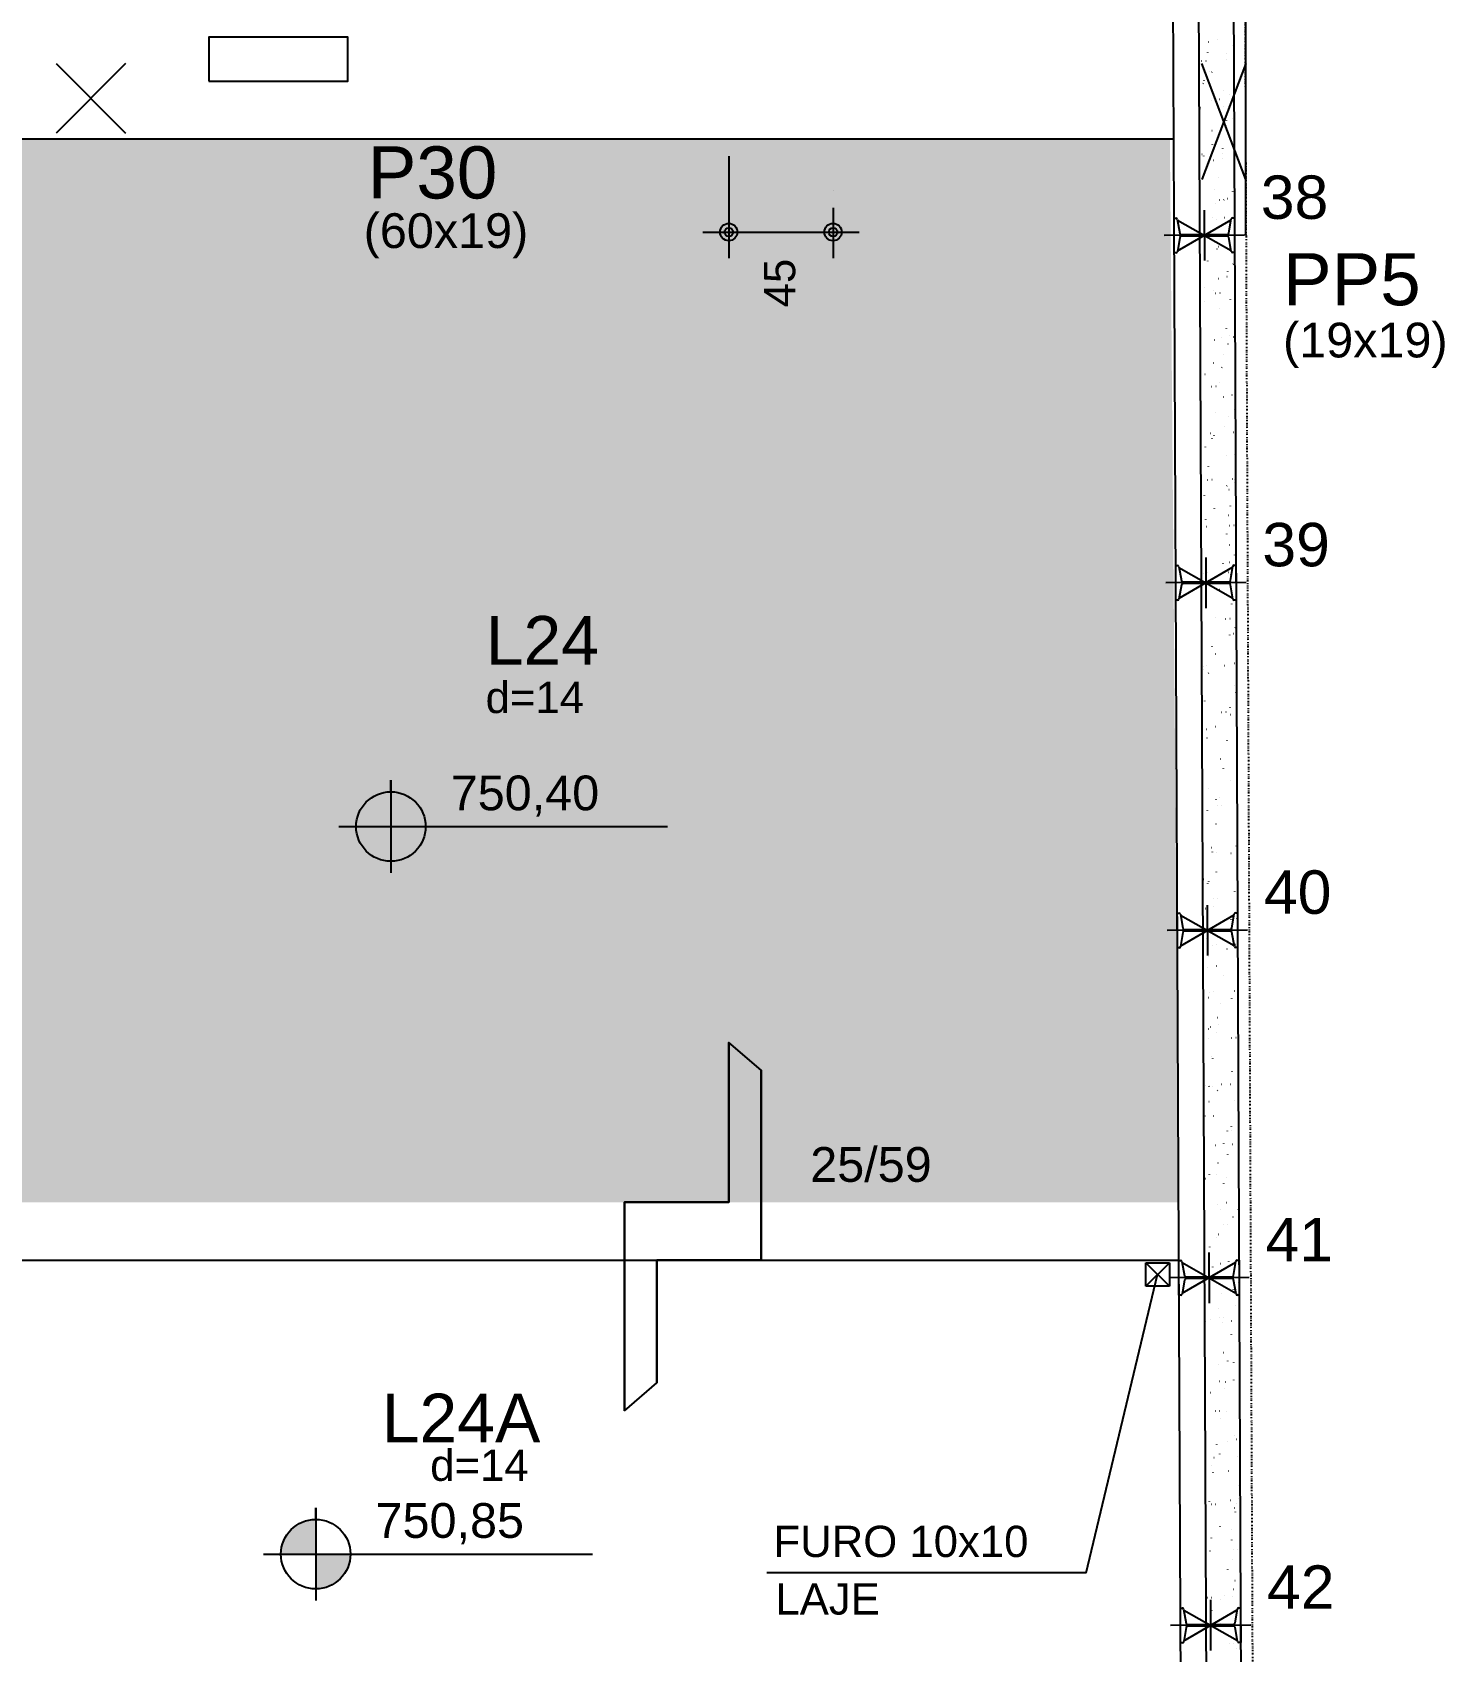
# Model space of a CAD drawing. Header units: millimetres. Extents: x 2609 to 8562, y 1432 to 7136.
# Drawn here: x 7036 to 7646, y 4153 to 4852 of the extents above; entities that cross this region are included whole.
import ezdxf

# ---------------------------------------------------------------- set-up
doc = ezdxf.new("R2010")
doc.units = ezdxf.units.MM
doc.linetypes.add('ESTILO_TQS_0003', pattern=[1.5, 0.5, -0.4, 0.1, -0.5])
for name, color, linetype in [('1', 4, 'Continuous'), ('10', 13, 'Continuous'), ('11', 22, 'Continuous'), ('12', 3, 'Continuous'), ('13', 76, 'Continuous'), ('130', 24, 'Continuous'), ('18', 9, 'Continuous'), ('19', 5, 'Continuous'), ('24', 5, 'ESTILO_TQS_0003'), ('242', 3, 'Continuous'), ('26', 1, 'Continuous'), ('27', 10, 'Continuous'), ('30', 15, 'Continuous'), ('4', 1, 'Continuous'), ('42', 7, 'Continuous'), ('49', 20, 'Continuous'), ('51', 6, 'Continuous'), ('52', 21, 'Continuous'), ('6', 6, 'Continuous'), ('9', 3, 'Continuous')]:
    doc.layers.add(name, color=color, linetype=linetype)
doc.styles.get("Standard").update_dxf_attribs({"font": 'arial.ttf'})

# ---------------------------------------------------------------- blocks, each defined once
blk = doc.blocks.new('_H9EFD498501-004')
for p, q in [((3963.743841, 3129.511517), (3963.743841, 3129.511517)), ((3963.743841, 3129.511517), (3963.743841, 3129.511517)), ((3963.743841, 3129.511517), (3963.743841, 3129.511517)), ((3967.683641, 3125.729411), (3967.693431, 3125.803769)), ((3967.936705, 3130.441052), (3968.009927, 3130.457285)), ((3971.597815, 3131.252701), (3971.671037, 3131.268934)), ((3975.682413, 3125.54037), (3975.72807, 3125.599872)), ((3978.079411, 3128.664199), (3978.125068, 3128.723701)), ((3963.777037, 3122.131784), (3963.777037, 3122.131784)), ((3963.777037, 3122.131784), (3963.777037, 3122.131784)), ((3963.777037, 3122.131784), (3963.777037, 3122.131784)), ((3964.933177, 3122.182262), (3965.008105, 3122.185534)), ((3966.806392, 3122.264049), (3966.881321, 3122.26732)), ((3968.292591, 3117.629392), (3968.365813, 3117.645625)), ((3969.427389, 3117.388665), (3969.473046, 3117.448166)), ((3975.647969, 3122.65008), (3975.722898, 3122.653352)), ((3963.801768, 3116.633801), (3963.801768, 3116.633801)), ((3963.801768, 3116.633801), (3963.801768, 3116.633801)), ((3965.683506, 3112.509542), (3965.729164, 3112.569043)), ((3966.092854, 3113.646177), (3966.102643, 3113.720535)), ((3963.831179, 3110.095542), (3963.831179, 3110.095542)), ((3963.831179, 3110.095542), (3963.831179, 3110.095542)), ((3963.831179, 3110.095542), (3963.831179, 3110.095542)), ((3963.859695, 3103.756085), (3963.859695, 3103.756085)), ((3963.859695, 3103.756085), (3963.859695, 3103.756085)), ((3963.859695, 3103.756085), (3963.859695, 3103.756085)), ((3969.014589, 3104.898898), (3969.087811, 3104.915131)), ((3972.675699, 3105.710546), (3972.748921, 3105.726779)), ((3977.179957, 3107.82169), (3977.189747, 3107.896048)), ((3963.867453, 3102.031597), (3963.867453, 3102.031597)), ((3963.867453, 3102.031597), (3963.867453, 3102.031597)), ((3963.890458, 3096.917321), (3963.890458, 3096.917321)), ((3964.360153, 3102.053109), (3964.435081, 3102.05638)), ((3964.428645, 3101.005255), (3964.438434, 3101.079613)), ((3974.475516, 3102.494755), (3974.550445, 3102.498026)), ((3975.691959, 3096.519218), (3975.701748, 3096.593577)), ((3976.348731, 3102.576541), (3976.42366, 3102.579813)), ((3978.254641, 3097.266873), (3978.300298, 3097.326375)), ((3963.917623, 3090.87837), (3963.917623, 3090.87837)), ((3963.917623, 3090.87837), (3963.917623, 3090.87837)), ((3969.370475, 3092.087238), (3969.443697, 3092.103471)), ((3975.857643, 3094.143045), (3975.9033, 3094.202546)), ((3969.602619, 3085.991339), (3969.648276, 3086.050841)), ((3974.101171, 3084.435984), (3974.11096, 3084.510342)), ((3963.957868, 3081.93141), (3963.957868, 3081.93141)), ((3963.97261, 3078.654168), (3963.97261, 3078.654168)), ((3963.97261, 3078.654168), (3963.97261, 3078.654168)), ((3963.97261, 3078.654168), (3963.97261, 3078.654168)), ((3963.97555, 3078.000654), (3963.97555, 3078.000654)), ((3963.97555, 3078.000654), (3963.97555, 3078.000654)), ((3963.97555, 3078.000654), (3963.97555, 3078.000654)), ((3965.060915, 3081.97957), (3965.135844, 3081.982841)), ((3965.858736, 3081.112216), (3965.904393, 3081.171718)), ((3970.092473, 3079.356744), (3970.165695, 3079.372977)), ((3973.753583, 3080.168392), (3973.826805, 3080.184625)), ((3973.902492, 3082.365602), (3973.977421, 3082.368873)), ((3972.436962, 3071.795062), (3972.446751, 3071.869421)), ((3964.033477, 3065.122939), (3964.033477, 3065.122939)), ((3964.033477, 3065.122939), (3964.033477, 3065.122939)), ((3964.048284, 3061.831223), (3964.048284, 3061.831223)), ((3964.048284, 3061.831223), (3964.048284, 3061.831223)), ((3964.048284, 3061.831223), (3964.048284, 3061.831223)), ((3970.448359, 3066.545084), (3970.521582, 3066.561317)), ((3972.730039, 3062.210276), (3972.804968, 3062.213548)), ((3974.603254, 3062.292063), (3974.678183, 3062.295334)), ((3976.032873, 3062.745719), (3976.07853, 3062.805221)), ((3978.429871, 3065.869548), (3978.475528, 3065.929049)), ((3969.777849, 3054.594013), (3969.823506, 3054.653515)), ((3970.948963, 3060.492591), (3970.958753, 3060.566949)), ((3974.831467, 3054.626238), (3974.904689, 3054.642471)), ((3964.091404, 3052.245223), (3964.091404, 3052.245223)), ((3964.091404, 3052.245223), (3964.091404, 3052.245223)), ((3964.091404, 3052.245223), (3964.091404, 3052.245223)), ((3966.033966, 3049.71489), (3966.079623, 3049.774392)), ((3969.358175, 3048.409356), (3969.367965, 3048.483715)), ((3971.170357, 3053.814589), (3971.243579, 3053.830822)), ((3964.114041, 3047.212795), (3964.114041, 3047.212795)), ((3964.114041, 3047.212795), (3964.114041, 3047.212795)), ((3964.114041, 3047.212795), (3964.114041, 3047.212795)), ((3964.138699, 3041.731036), (3964.138699, 3041.731036)), ((3964.138699, 3041.731036), (3964.138699, 3041.731036)), ((3971.526244, 3041.00293), (3971.599466, 3041.019163)), ((3972.157015, 3042.081123), (3972.231944, 3042.084394)), ((3964.149331, 3039.367508), (3964.149331, 3039.367508)), ((3964.149331, 3039.367508), (3964.149331, 3039.367508)), ((3967.693966, 3035.768435), (3967.703756, 3035.842793)), ((3978.605101, 3034.472222), (3978.650758, 3034.531724)), ((3964.207258, 3026.489792), (3964.207258, 3026.489792)), ((3964.207258, 3026.489792), (3964.207258, 3026.489792)), ((3964.207258, 3026.489792), (3964.207258, 3026.489792)), ((3972.248241, 3028.272435), (3972.321463, 3028.288668)), ((3975.909351, 3029.084084), (3975.982573, 3029.100317)), ((3976.208102, 3031.348393), (3976.25376, 3031.407895)), ((3978.95728, 3031.282398), (3978.96707, 3031.356757)), ((3964.229114, 3021.630849), (3964.229114, 3021.630849)), ((3964.229114, 3021.630849), (3964.229114, 3021.630849)), ((3964.229114, 3021.630849), (3964.229114, 3021.630849)), ((3966.205968, 3024.465963), (3966.215757, 3024.540321)), ((3969.953079, 3023.196688), (3969.998736, 3023.256189)), ((3970.984562, 3021.925798), (3971.059491, 3021.929069)), ((3972.857777, 3022.007584), (3972.932706, 3022.010856)), ((3964.255472, 3015.771422), (3964.255472, 3015.771422)), ((3964.255472, 3015.771422), (3964.255472, 3015.771422)), ((3964.255472, 3015.771422), (3964.255472, 3015.771422)), ((3964.265185, 3013.612076), (3964.265185, 3013.612076)), ((3964.265185, 3013.612076), (3964.265185, 3013.612076)), ((3966.209196, 3018.317565), (3966.254853, 3018.377066)), ((3972.604128, 3015.460776), (3972.67735, 3015.477009)), ((3977.366492, 3019.199164), (3977.376282, 3019.273522)), ((3964.282095, 3009.852704), (3964.282095, 3009.852704)), ((3964.282095, 3009.852704), (3964.282095, 3009.852704)), ((3964.61518, 3012.382729), (3964.624969, 3012.457087)), ((3975.702283, 3006.558242), (3975.712073, 3006.6326)), ((3964.31953, 3001.530662), (3964.31953, 3001.530662)), ((3964.31953, 3001.530662), (3964.31953, 3001.530662)), ((3964.323112, 3000.734361), (3964.323112, 3000.734361)), ((3964.323112, 3000.734361), (3964.323112, 3000.734361)), ((3964.323112, 3000.734361), (3964.323112, 3000.734361)), ((3970.411538, 3001.796644), (3970.486467, 3001.799916)), ((3973.326125, 3002.730281), (3973.399348, 3002.746514)), ((3976.383332, 2999.951068), (3976.428989, 3000.010569)), ((3976.987235, 3003.541929), (3977.060458, 3003.558162)), ((3978.78033, 3003.074897), (3978.825988, 3003.134398)), ((3970.128309, 2991.799362), (3970.173966, 2991.858864)), ((3974.214285, 2995.255771), (3974.224074, 2995.330129)), ((3964.381039, 2987.856645), (3964.381039, 2987.856645)), ((3964.381039, 2987.856645), (3964.381039, 2987.856645)), ((3966.384426, 2986.920239), (3966.430083, 2986.979741)), ((3973.682012, 2989.918621), (3973.755234, 2989.934854)), ((3964.396902, 2984.330048), (3964.396902, 2984.330048)), ((3964.396902, 2984.330048), (3964.396902, 2984.330048)), ((3964.396902, 2984.330048), (3964.396902, 2984.330048)), ((3964.409945, 2981.430475), (3964.409945, 2981.430475)), ((3964.409945, 2981.430475), (3964.409945, 2981.430475)), ((3964.409945, 2981.430475), (3964.409945, 2981.430475)), ((3969.239085, 2981.641319), (3969.314014, 2981.644591)), ((3971.1123, 2981.723106), (3971.187229, 2981.726377)), ((3972.623497, 2983.172536), (3972.633286, 2983.246895)), ((3978.06512, 2977.999775), (3978.138342, 2978.016008)), ((3964.438966, 2974.97893), (3964.438966, 2974.97893)), ((3964.438966, 2974.97893), (3964.438966, 2974.97893)), ((3964.438966, 2974.97893), (3964.438966, 2974.97893)), ((3970.959288, 2970.531614), (3970.969077, 2970.605973)), ((3974.404009, 2977.188127), (3974.477232, 2977.20436)), ((3978.95556, 2971.677571), (3979.001217, 2971.737072)), ((3974.759896, 2964.376467), (3974.833118, 2964.3927)), ((3976.558562, 2968.553742), (3976.604219, 2968.613244)), ((3964.496893, 2962.101214), (3964.496893, 2962.101214)), ((3964.496893, 2962.101214), (3964.496893, 2962.101214)), ((3964.500361, 2961.330288), (3964.500361, 2961.330288)), ((3964.500361, 2961.330288), (3964.500361, 2961.330288)), ((3968.666061, 2961.512166), (3968.74099, 2961.515437)), ((3969.471289, 2959.229143), (3969.481079, 2959.303501)), ((3970.303538, 2960.402037), (3970.349196, 2960.461538)), ((3978.781424, 2961.953812), (3978.856353, 2961.957084)), ((3964.538333, 2952.888675), (3964.538333, 2952.888675)), ((3964.538333, 2952.888675), (3964.538333, 2952.888675)), ((3964.538333, 2952.888675), (3964.538333, 2952.888675)), ((3966.559656, 2955.522914), (3966.605313, 2955.582415)), ((3975.481894, 2951.645973), (3975.555116, 2951.662205)), ((3979.143004, 2952.457621), (3979.216226, 2952.473854)), ((3964.55482, 2949.223499), (3964.55482, 2949.223499)), ((3964.55482, 2949.223499), (3964.55482, 2949.223499)), ((3964.55482, 2949.223499), (3964.55482, 2949.223499)), ((3967.880501, 2947.145909), (3967.890291, 2947.220267)), ((3964.590776, 2941.2301), (3964.590776, 2941.2301)), ((3964.590776, 2941.2301), (3964.590776, 2941.2301)), ((3964.590776, 2941.2301), (3964.590776, 2941.2301)), ((3964.612747, 2936.345783), (3964.612747, 2936.345783)), ((3964.612747, 2936.345783), (3964.612747, 2936.345783)), ((3967.493608, 2941.356841), (3967.568537, 2941.360112)), ((3969.366823, 2941.438627), (3969.441752, 2941.441899)), ((3975.83778, 2938.834313), (3975.911002, 2938.850546)), ((3976.733792, 2937.156417), (3976.779449, 2937.215918)), ((3978.2084, 2941.824659), (3978.283329, 2941.82793)), ((3978.967605, 2941.321422), (3978.977394, 2941.39578)), ((3979.13079, 2940.280245), (3979.176447, 2940.339747)), ((3966.216292, 2934.504987), (3966.226082, 2934.579345)), ((3970.478768, 2929.004711), (3970.524425, 2929.064212)), ((3977.479606, 2930.018951), (3977.489396, 2930.093309)), ((3964.670674, 2923.468068), (3964.670674, 2923.468068)), ((3964.670674, 2923.468068), (3964.670674, 2923.468068)), ((3964.670674, 2923.468068), (3964.670674, 2923.468068)), ((3964.673733, 2922.788087), (3964.673733, 2922.788087)), ((3964.673733, 2922.788087), (3964.673733, 2922.788087)), ((3964.673733, 2922.788087), (3964.673733, 2922.788087)), ((3964.728294, 2923.202515), (3964.738083, 2923.276874)), ((3966.734886, 2924.125588), (3966.780543, 2924.185089)), ((3976.559778, 2926.103818), (3976.633, 2926.120051)), ((3977.035947, 2921.669334), (3977.110876, 2921.672605)), ((3978.909163, 2921.75112), (3978.984091, 2921.754392)), ((3964.679764, 2921.447302), (3964.679764, 2921.447302)), ((3964.679764, 2921.447302), (3964.679764, 2921.447302)), ((3964.679764, 2921.447302), (3964.679764, 2921.447302)), ((3964.681192, 2921.129913), (3964.681192, 2921.129913)), ((3964.681192, 2921.129913), (3964.681192, 2921.129913)), ((3966.920584, 2921.227687), (3966.995513, 2921.230959)), ((3975.888818, 2917.935716), (3975.898608, 2918.010075)), ((3964.728601, 2910.590352), (3964.728601, 2910.590352)), ((3964.728601, 2910.590352), (3964.728601, 2910.590352)), ((3976.915664, 2913.292159), (3976.988887, 2913.308392)), ((3979.30602, 2908.88292), (3979.351677, 2908.942421)), ((3964.771607, 2901.029726), (3964.771607, 2901.029726)), ((3964.771607, 2901.029726), (3964.771607, 2901.029726)), ((3964.771607, 2901.029726), (3964.771607, 2901.029726)), ((3965.748131, 2901.072362), (3965.82306, 2901.075634)), ((3967.621346, 2901.154149), (3967.696275, 2901.15742)), ((3974.224609, 2905.294794), (3974.234399, 2905.369153)), ((3976.462923, 2901.54018), (3976.537852, 2901.543452)), ((3976.909022, 2905.759091), (3976.954679, 2905.818592)), ((3964.786528, 2897.712636), (3964.786528, 2897.712636)), ((3964.786528, 2897.712636), (3964.786528, 2897.712636)), ((3964.786528, 2897.712636), (3964.786528, 2897.712636)), ((3970.653998, 2897.607385), (3970.699655, 2897.666887)), ((3972.736611, 2893.992323), (3972.7464, 2894.066681)), ((3977.637662, 2900.561664), (3977.710884, 2900.577897)), ((3964.821195, 2890.005928), (3964.821195, 2890.005928)), ((3964.821195, 2890.005928), (3964.821195, 2890.005928)), ((3964.821195, 2890.005928), (3964.821195, 2890.005928)), ((3966.910115, 2892.728262), (3966.955772, 2892.787764)), ((3977.993549, 2887.750005), (3978.066771, 2887.766238)), ((3964.844455, 2884.834921), (3964.886775, 2884.844303)), ((3964.844455, 2884.834921), (3964.844455, 2884.834921)), ((3964.862023, 2880.929539), (3964.862023, 2880.929539)), ((3964.862023, 2880.929539), (3964.862023, 2880.929539)), ((3965.175107, 2880.943209), (3965.250035, 2880.94648)), ((3971.145823, 2881.909089), (3971.155612, 2881.983447)), ((3975.29047, 2881.384855), (3975.365399, 2881.388127)), ((3977.163686, 2881.466642), (3977.238614, 2881.469913)), ((3977.084252, 2874.361765), (3977.129909, 2874.421267)), ((3978.715546, 2875.01951), (3978.788768, 2875.035743)), ((3979.48125, 2877.485594), (3979.526907, 2877.545096)), ((3964.902383, 2871.957205), (3964.902383, 2871.957205)), ((3964.902383, 2871.957205), (3964.902383, 2871.957205)), ((3964.902383, 2871.957205), (3964.902383, 2871.957205)), ((3969.481614, 2869.268167), (3969.491403, 2869.342525)), ((3970.829228, 2866.21006), (3970.874885, 2866.269561)), ((3964.952438, 2860.829352), (3964.952438, 2860.829352)), ((3964.96031, 2859.07949), (3964.96031, 2859.07949)), ((3965.875869, 2860.86967), (3965.950798, 2860.872942)), ((3965.891437, 2859.285916), (3965.964659, 2859.302149)), ((3967.085345, 2861.330937), (3967.131002, 2861.390438)), ((3974.717446, 2861.255702), (3974.792375, 2861.258973)), ((3979.071433, 2862.20785), (3979.144655, 2862.224083)), ((3964.962626, 2858.564555), (3964.962626, 2858.564555)), ((3964.962626, 2858.564555), (3964.962626, 2858.564555)), ((3964.962626, 2858.564555), (3964.962626, 2858.564555)), ((3967.993615, 2857.965695), (3968.003405, 2858.040054)), ((3979.15414, 2852.698896), (3979.163929, 2852.773255)), ((3965.018237, 2846.201774), (3965.018237, 2846.201774)), ((3965.018237, 2846.201774), (3965.018237, 2846.201774)), ((3965.018237, 2846.201774), (3965.018237, 2846.201774)), ((3966.402827, 2845.882461), (3966.412617, 2845.956819)), ((3979.65648, 2846.088268), (3979.702137, 2846.14777)), ((3979.79343, 2849.477356), (3979.866652, 2849.493589)), ((3965.042854, 2840.729165), (3965.042854, 2840.729165)), ((3965.042854, 2840.729165), (3965.042854, 2840.729165)), ((3965.042854, 2840.729165), (3965.042854, 2840.729165)), ((3973.544993, 2841.100377), (3973.619922, 2841.103648)), ((3975.418208, 2841.182163), (3975.493137, 2841.185434)), ((3977.259482, 2842.96444), (3977.305139, 2843.023941)), ((3977.489931, 2840.057974), (3977.49972, 2840.132333)), ((3965.065371, 2835.723469), (3965.065371, 2835.723469)), ((3965.065371, 2835.723469), (3965.065371, 2835.723469)), ((3965.076164, 2833.324059), (3965.076164, 2833.324059)), ((3966.969321, 2833.743761), (3967.042543, 2833.759994)), ((3971.004458, 2834.812734), (3971.050115, 2834.872236)), ((3965.104057, 2827.123182), (3965.104057, 2827.123182)), ((3965.104057, 2827.123182), (3965.104057, 2827.123182)), ((3965.104057, 2827.123182), (3965.104057, 2827.123182)), ((3967.260575, 2829.933611), (3967.306232, 2829.993112)), ((3976.001932, 2828.755503), (3976.011722, 2828.829861)), ((3965.133269, 2820.628978), (3965.133269, 2820.628978)), ((3965.133269, 2820.628978), (3965.133269, 2820.628978)), ((3965.134091, 2820.446343), (3965.134091, 2820.446343)), ((3965.134091, 2820.446343), (3965.134091, 2820.446343)), ((3965.134091, 2820.446343), (3965.134091, 2820.446343)), ((3972.971969, 2820.971223), (3973.046898, 2820.974495)), ((3974.411144, 2816.672269), (3974.420934, 2816.746627)), ((3977.434711, 2811.567114), (3977.480368, 2811.626615)), ((3979.831709, 2814.690943), (3979.877367, 2814.750444)), ((3965.192018, 2807.568627), (3965.192018, 2807.568627)), ((3968.047205, 2808.201607), (3968.120427, 2808.21784)), ((3971.179688, 2803.415408), (3971.225345, 2803.47491)), ((3972.746935, 2804.031347), (3972.756725, 2804.105705)), ((3965.223685, 2800.528791), (3965.223685, 2800.528791)), ((3965.223685, 2800.528791), (3965.223685, 2800.528791)), ((3965.223685, 2800.528791), (3965.223685, 2800.528791)), ((3967.435805, 2798.536285), (3967.481462, 2798.595787)), ((3971.799516, 2800.815898), (3971.874445, 2800.81917)), ((3973.672731, 2800.897684), (3973.74766, 2800.900956)), ((3965.245488, 2795.681808), (3965.245488, 2795.681808)), ((3965.245488, 2795.681808), (3965.245488, 2795.681808)), ((3965.245488, 2795.681808), (3965.245488, 2795.681808)), ((3965.249945, 2794.690912), (3965.249945, 2794.690912)), ((3965.249945, 2794.690912), (3965.249945, 2794.690912)), ((3965.249945, 2794.690912), (3965.249945, 2794.690912)), ((3971.258937, 2792.728875), (3971.268726, 2792.803234)), ((3965.463979, 2781.847804), (3965.537201, 2781.864037)), ((3969.125089, 2782.659453), (3969.198311, 2782.675686)), ((3980.006939, 2783.293617), (3980.052596, 2783.353119)), ((3965.307872, 2781.813196), (3965.307872, 2781.813196)), ((3965.307872, 2781.813196), (3965.307872, 2781.813196)), ((3965.307872, 2781.813196), (3965.307872, 2781.813196)), ((3965.3141, 2780.428604), (3965.3141, 2780.428604)), ((3965.3141, 2780.428604), (3965.3141, 2780.428604)), ((3969.668149, 2780.645641), (3969.677938, 2780.719999)), ((3971.226492, 2780.686745), (3971.301421, 2780.690016)), ((3977.609941, 2780.169788), (3977.655598, 2780.22929)), ((3965.365799, 2768.935481), (3965.365799, 2768.935481)), ((3965.365799, 2768.935481), (3965.365799, 2768.935481)), ((3965.819866, 2769.036145), (3965.893088, 2769.052378)), ((3968.00394, 2768.004719), (3968.013729, 2768.079077)), ((3971.354918, 2772.018083), (3971.400575, 2772.077584)), ((3965.386918, 2764.240435), (3965.386918, 2764.240435)), ((3965.386918, 2764.240435), (3965.386918, 2764.240435)), ((3965.386918, 2764.240435), (3965.386918, 2764.240435)), ((3967.611035, 2767.13896), (3967.656692, 2767.198461)), ((3979.267254, 2763.518683), (3979.277043, 2763.593041)), ((3965.404516, 2760.328417), (3965.404516, 2760.328417)), ((3965.404516, 2760.328417), (3965.404516, 2760.328417)), ((3965.404516, 2760.328417), (3965.404516, 2760.328417)), ((3965.423726, 2756.057765), (3965.423726, 2756.057765)), ((3965.423726, 2756.057765), (3965.423726, 2756.057765)), ((3965.423726, 2756.057765), (3965.423726, 2756.057765)), ((3966.515941, 2756.702248), (3966.525731, 2756.776606)), ((3966.541863, 2756.30565), (3966.615085, 2756.321883)), ((3970.054039, 2760.53142), (3970.128968, 2760.534691)), ((3970.202973, 2757.117299), (3970.276195, 2757.133532)), ((3971.927254, 2760.613206), (3972.002183, 2760.616477)), ((3965.457008, 2748.658852), (3965.457008, 2748.658852)), ((3965.457008, 2748.658852), (3965.457008, 2748.658852)), ((3965.457008, 2748.658852), (3965.457008, 2748.658852)), ((3977.676466, 2751.435449), (3977.686255, 2751.509807)), ((3977.785171, 2748.772463), (3977.830828, 2748.831964)), ((3980.182169, 2751.896291), (3980.227826, 2751.955793)), ((3965.481653, 2743.18005), (3965.481653, 2743.18005)), ((3965.481653, 2743.18005), (3965.481653, 2743.18005)), ((3965.494931, 2740.22823), (3965.494931, 2740.22823)), ((3965.494931, 2740.22823), (3965.494931, 2740.22823)), ((3966.89775, 2743.493991), (3966.970972, 2743.510224)), ((3969.481015, 2740.402266), (3969.555944, 2740.405538)), ((3971.530147, 2740.620757), (3971.575804, 2740.680259)), ((3979.596378, 2740.843912), (3979.671307, 2740.847184)), ((3967.786265, 2735.741634), (3967.831922, 2735.801136)), ((3976.012257, 2738.794527), (3976.022046, 2738.868885)), ((3965.528349, 2732.799062), (3965.528349, 2732.799062)), ((3965.528349, 2732.799062), (3965.528349, 2732.799062)), ((3965.528349, 2732.799062), (3965.528349, 2732.799062)), ((3965.53958, 2730.302334), (3965.53958, 2730.302334)), ((3965.53958, 2730.302334), (3965.53958, 2730.302334)), ((3965.53958, 2730.302334), (3965.53958, 2730.302334)), ((3967.619747, 2730.763496), (3967.69297, 2730.779729)), ((3971.280857, 2731.575144), (3971.35408, 2731.591377)), ((3974.524258, 2727.492055), (3974.534048, 2727.566414)), ((3965.585347, 2720.128043), (3965.585347, 2720.128043)), ((3965.585347, 2720.128043), (3965.585347, 2720.128043)), ((3965.585347, 2720.128043), (3965.585347, 2720.128043)), ((3968.308562, 2720.246941), (3968.383491, 2720.250212)), ((3970.181777, 2720.328727), (3970.256706, 2720.331999)), ((3979.023354, 2720.714759), (3979.098283, 2720.71803)), ((3980.357399, 2720.498966), (3980.403056, 2720.558467)), ((3965.597507, 2717.424618), (3965.597507, 2717.424618)), ((3965.597507, 2717.424618), (3965.597507, 2717.424618)), ((3967.975634, 2717.951836), (3968.048856, 2717.968069)), ((3972.93347, 2715.408821), (3972.94326, 2715.483179)), ((3977.960401, 2717.375137), (3978.006058, 2717.434639)), ((3968.697631, 2705.221342), (3968.770854, 2705.237575)), ((3971.705377, 2709.223431), (3971.751034, 2709.282933)), ((3972.358742, 2706.03299), (3972.431964, 2706.049223)), ((3965.655434, 2704.546903), (3965.655434, 2704.546903)), ((3965.655434, 2704.546903), (3965.655434, 2704.546903)), ((3965.655434, 2704.546903), (3965.655434, 2704.546903)), ((3965.66978, 2701.357688), (3965.66978, 2701.357688)), ((3965.66978, 2701.357688), (3965.66978, 2701.357688)), ((3965.66978, 2701.357688), (3965.66978, 2701.357688)), ((3965.675762, 2700.027856), (3965.675762, 2700.027856)), ((3965.675762, 2700.027856), (3965.675762, 2700.027856)), ((3967.735538, 2700.117788), (3967.810467, 2700.121059)), ((3967.961494, 2704.344308), (3968.007152, 2704.40381)), ((3971.269261, 2702.767899), (3971.279051, 2702.842257)), ((3977.850901, 2700.559434), (3977.92583, 2700.562705)), ((3979.724117, 2700.64122), (3979.799045, 2700.644492)), ((3965.713361, 2691.669187), (3965.713361, 2691.669187)), ((3965.713361, 2691.669187), (3965.713361, 2691.669187)), ((3969.053518, 2692.409682), (3969.12674, 2692.425915)), ((3969.781263, 2691.465428), (3969.791052, 2691.539786)), ((3978.135631, 2685.977811), (3978.181288, 2686.037313)), ((3980.532629, 2689.10164), (3980.578286, 2689.161142)), ((3965.766178, 2679.927669), (3965.766178, 2679.927669)), ((3965.766178, 2679.927669), (3965.766178, 2679.927669)), ((3965.766178, 2679.927669), (3965.766178, 2679.927669)), ((3965.771288, 2678.791472), (3965.771288, 2678.791472)), ((3965.771288, 2678.791472), (3965.771288, 2678.791472)), ((3965.771288, 2678.791472), (3965.771288, 2678.791472)), ((3966.563085, 2679.962462), (3966.638014, 2679.965734)), ((3968.190475, 2679.382193), (3968.200264, 2679.456552)), ((3968.4363, 2680.044249), (3968.511229, 2680.04752)), ((3969.775516, 2679.679188), (3969.848738, 2679.69542)), ((3971.880607, 2677.826106), (3971.926264, 2677.885607)), ((3973.436626, 2680.490836), (3973.509848, 2680.507069)), ((3977.277877, 2680.43028), (3977.352806, 2680.433552)), ((3968.136724, 2672.946983), (3968.182381, 2673.006484)), ((3979.277578, 2673.557707), (3979.287368, 2673.632065)), ((3965.811211, 2669.916315), (3965.811211, 2669.916315)), ((3965.811211, 2669.916315), (3965.811211, 2669.916315)), ((3965.811211, 2669.916315), (3965.811211, 2669.916315)), ((3965.829215, 2665.913756), (3965.829215, 2665.913756)), ((3965.829215, 2665.913756), (3965.829215, 2665.913756)), ((3966.526266, 2666.741271), (3966.536055, 2666.81563)), ((3970.131402, 2666.867528), (3970.204624, 2666.883761)), ((3965.848646, 2661.594235), (3965.848646, 2661.594235)), ((3965.856593, 2659.827482), (3965.856593, 2659.827482)), ((3965.856593, 2659.827482), (3965.856593, 2659.827482)), ((3965.990061, 2659.833309), (3966.064989, 2659.83658)), ((3976.105424, 2660.274955), (3976.180353, 2660.278227)), ((3977.78958, 2662.255235), (3977.799369, 2662.329594)), ((3977.97864, 2660.356742), (3978.053568, 2660.360013)), ((3980.707859, 2657.704315), (3980.753516, 2657.763816)), ((3965.887143, 2653.036041), (3965.887143, 2653.036041)), ((3965.887143, 2653.036041), (3965.887143, 2653.036041)), ((3965.887143, 2653.036041), (3965.887143, 2653.036041)), ((3970.8534, 2654.137033), (3970.926622, 2654.153266)), ((3974.51451, 2654.948682), (3974.587732, 2654.964915)), ((3976.198792, 2650.172001), (3976.208581, 2650.246359)), ((3978.310861, 2654.580486), (3978.356518, 2654.639987)), ((3972.055837, 2646.42878), (3972.101494, 2646.488282)), ((3965.94507, 2640.158325), (3965.94507, 2640.158325)), ((3965.94507, 2640.158325), (3965.94507, 2640.158325)), ((3965.947008, 2639.727295), (3965.947008, 2639.727295)), ((3965.952642, 2638.474942), (3965.960613, 2638.48533)), ((3965.952642, 2638.474942), (3965.952642, 2638.474942)), ((3965.952642, 2638.474942), (3965.952642, 2638.474942)), ((3966.690823, 2639.75977), (3966.765752, 2639.763042)), ((3968.311954, 2641.549657), (3968.357611, 2641.609159)), ((3971.209286, 2641.325374), (3971.282509, 2641.341607)), ((3974.534583, 2637.531079), (3974.544372, 2637.605437)), ((3975.5324, 2640.145802), (3975.607329, 2640.149073)), ((3971.931284, 2628.594879), (3972.004506, 2628.611112)), ((3975.592394, 2629.406528), (3975.665616, 2629.422761)), ((3966.002997, 2627.280609), (3966.002997, 2627.280609)), ((3966.002997, 2627.280609), (3966.002997, 2627.280609)), ((3966.002997, 2627.280609), (3966.002997, 2627.280609)), ((3973.046584, 2626.228608), (3973.056374, 2626.302966)), ((3978.48609, 2623.18316), (3978.531748, 2623.242662)), ((3980.883089, 2626.306989), (3980.928746, 2626.36649)), ((3966.037424, 2619.627108), (3966.037424, 2619.627108)), ((3966.037424, 2619.627108), (3966.037424, 2619.627108)), ((3966.037424, 2619.627108), (3966.037424, 2619.627108)), ((3966.060924, 2614.402894), (3966.060924, 2614.402894)), ((3966.060924, 2614.402894), (3966.060924, 2614.402894)), ((3971.455796, 2614.145373), (3971.465586, 2614.219732)), ((3972.231067, 2615.031455), (3972.276724, 2615.090956)), ((3972.287171, 2615.78322), (3972.360393, 2615.799453)), ((3974.359947, 2619.990477), (3974.434876, 2619.993748)), ((3976.233163, 2620.072263), (3976.308091, 2620.075535)), ((3968.487184, 2610.152332), (3968.532841, 2610.211833)), ((3966.094073, 2607.033568), (3966.135843, 2607.088004)), ((3966.094073, 2607.033568), (3966.094073, 2607.033568)), ((3966.094073, 2607.033568), (3966.094073, 2607.033568)), ((3966.118851, 2601.525178), (3966.118851, 2601.525178)), ((3966.118851, 2601.525178), (3966.118851, 2601.525178)), ((3966.118851, 2601.525178), (3966.118851, 2601.525178)), ((3969.791587, 2601.504451), (3969.801377, 2601.57881)), ((3973.009168, 2603.052725), (3973.08239, 2603.068958)), ((3976.670278, 2603.864373), (3976.7435, 2603.880606)), ((3966.127839, 2599.526921), (3966.127839, 2599.526921)), ((3966.127839, 2599.526921), (3966.127839, 2599.526921)), ((3973.786923, 2599.861323), (3973.861852, 2599.864595)), ((3981.054901, 2597.018415), (3981.064691, 2597.092774)), ((3981.058318, 2594.909663), (3981.103975, 2594.969165)), ((3966.176778, 2588.647463), (3966.176778, 2588.647463)), ((3966.176778, 2588.647463), (3966.176778, 2588.647463)), ((3968.303589, 2590.20198), (3968.313378, 2590.276338)), ((3973.365055, 2590.241065), (3973.438277, 2590.257298)), ((3978.66132, 2591.785835), (3978.706977, 2591.845336)), ((3966.218255, 2579.426733), (3966.218255, 2579.426733)), ((3966.218255, 2579.426733), (3966.218255, 2579.426733)), ((3966.218255, 2579.426733), (3966.218255, 2579.426733)), ((3972.406297, 2583.634129), (3972.451954, 2583.69363)), ((3972.61447, 2579.705998), (3972.689399, 2579.70927)), ((3974.487685, 2579.787785), (3974.562614, 2579.791056)), ((3979.464113, 2584.935181), (3979.473903, 2585.009539)), ((3966.234705, 2575.769747), (3966.234705, 2575.769747)), ((3966.234705, 2575.769747), (3966.234705, 2575.769747)), ((3966.234705, 2575.769747), (3966.234705, 2575.769747)), ((3966.235504, 2575.592195), (3966.235504, 2575.592195)), ((3966.235504, 2575.592195), (3966.235504, 2575.592195)), ((3966.240283, 2574.529618), (3966.240283, 2574.529618)), ((3966.240283, 2574.529618), (3966.240283, 2574.529618)), ((3966.265416, 2575.631177), (3966.311073, 2575.690679)), ((3966.712801, 2578.118746), (3966.72259, 2578.193104)), ((3968.662414, 2578.755006), (3968.708071, 2578.814507)), ((3974.087052, 2577.510571), (3974.160274, 2577.526804)), ((3977.748162, 2578.322219), (3977.821384, 2578.338452)), ((3977.799905, 2572.294259), (3977.809694, 2572.368617)), ((3966.292632, 2562.892032), (3966.292632, 2562.892032)), ((3966.292632, 2562.892032), (3966.292632, 2562.892032)), ((3966.30867, 2559.326546), (3966.30867, 2559.326546)), ((3966.30867, 2559.326546), (3966.30867, 2559.326546)), ((3972.041446, 2559.576845), (3972.116375, 2559.580116)), ((3974.442939, 2564.698911), (3974.516161, 2564.715144)), ((3976.311906, 2560.991788), (3976.321695, 2561.066146)), ((3978.83655, 2560.388509), (3978.882207, 2560.44801)), ((3981.233548, 2563.512338), (3981.279205, 2563.571839)), ((3972.581526, 2552.236803), (3972.627184, 2552.296305)), ((3975.164936, 2551.968416), (3975.238159, 2551.984649)), ((3978.826046, 2552.780065), (3978.899269, 2552.796298)), ((3966.350559, 2550.014316), (3966.350559, 2550.014316)), ((3966.350559, 2550.014316), (3966.350559, 2550.014316)), ((3966.350559, 2550.014316), (3966.350559, 2550.014316)), ((3966.440645, 2544.233851), (3966.486303, 2544.293353)), ((3968.837644, 2547.35768), (3968.883301, 2547.417182)), ((3974.721118, 2548.908553), (3974.730907, 2548.982912)), ((3966.376934, 2544.150822), (3966.376934, 2544.150822)), ((3966.376934, 2544.150822), (3966.376934, 2544.150822)), ((3966.399086, 2539.226359), (3966.399086, 2539.226359)), ((3966.399086, 2539.226359), (3966.399086, 2539.226359)), ((3966.399086, 2539.226359), (3966.399086, 2539.226359)), ((3970.868993, 2539.42152), (3970.943922, 2539.424791)), ((3972.742208, 2539.503306), (3972.817137, 2539.506578)), ((3975.520823, 2539.156757), (3975.594045, 2539.17299)), ((3966.408486, 2537.1366), (3966.408486, 2537.1366)), ((3966.408486, 2537.1366), (3966.408486, 2537.1366)), ((3973.056909, 2536.267631), (3973.066698, 2536.34199)), ((3981.408778, 2532.115012), (3981.431162, 2532.144184)), ((3966.466413, 2524.258885), (3966.466413, 2524.258885)), ((3966.466413, 2524.258885), (3966.466413, 2524.258885)), ((3966.466413, 2524.258885), (3966.466413, 2524.258885)), ((3971.56891, 2524.96516), (3971.5787, 2525.039518)), ((3976.242821, 2526.426262), (3976.316043, 2526.442495)), ((3979.01178, 2528.991183), (3979.057437, 2529.050685)), ((3979.903931, 2527.237911), (3979.977153, 2527.254144)), ((3966.489501, 2519.126172), (3966.489501, 2519.126172)), ((3966.489501, 2519.126172), (3966.489501, 2519.126172)), ((3970.295969, 2519.292366), (3970.370898, 2519.295638)), ((3972.756756, 2520.839478), (3972.802413, 2520.898979)), ((3980.411332, 2519.734013), (3980.486261, 2519.737284)), ((3966.518365, 2512.709448), (3966.518365, 2512.709448)), ((3966.518365, 2512.709448), (3966.518365, 2512.709448)), ((3966.52434, 2511.381169), (3966.52434, 2511.381169)), ((3966.52434, 2511.381169), (3966.52434, 2511.381169)), ((3966.615875, 2512.836526), (3966.661532, 2512.896027)), ((3969.012873, 2515.960355), (3969.058531, 2516.019856)), ((3969.978122, 2512.881926), (3969.987912, 2512.956284)), ((3976.598707, 2513.614603), (3976.671929, 2513.630836)), ((3981.065226, 2507.057439), (3981.075016, 2507.131797)), ((3966.579917, 2499.025985), (3966.579917, 2499.025985)), ((3966.579917, 2499.025985), (3966.579917, 2499.025985)), ((3966.579917, 2499.025985), (3966.579917, 2499.025985)), ((3966.582267, 2498.503454), (3966.582267, 2498.503454)), ((3966.582267, 2498.503454), (3966.582267, 2498.503454)), ((3966.582267, 2498.503454), (3966.582267, 2498.503454)), ((3968.313913, 2500.241004), (3968.323703, 2500.315362)), ((3969.123516, 2499.137041), (3969.198445, 2499.140313)), ((3970.996731, 2499.218828), (3971.07166, 2499.222099)), ((3977.320705, 2500.884108), (3977.393927, 2500.900341)), ((3979.18701, 2497.593858), (3979.232667, 2497.653359)), ((3979.577227, 2495.754968), (3979.587017, 2495.829326)), ((3979.838308, 2499.604859), (3979.913237, 2499.608131)), ((3980.981815, 2501.695757), (3981.055037, 2501.71199)), ((3966.825915, 2488.938532), (3966.835704, 2489.012891)), ((3972.931986, 2489.442152), (3972.977643, 2489.501654)), ((3966.631921, 2487.465001), (3966.631921, 2487.465001)), ((3966.631921, 2487.465001), (3966.631921, 2487.465001)), ((3966.631921, 2487.465001), (3966.631921, 2487.465001)), ((3966.640194, 2485.625738), (3966.640194, 2485.625738)), ((3966.640194, 2485.625738), (3966.640194, 2485.625738)), ((3966.791105, 2481.4392), (3966.836762, 2481.498702)), ((3969.188103, 2484.563029), (3969.23376, 2484.622531)), ((3977.676591, 2488.072449), (3977.749814, 2488.088681)), ((3977.98644, 2483.671733), (3977.996229, 2483.746092)), ((3966.659796, 2481.268075), (3966.659796, 2481.268075)), ((3966.659796, 2481.268075), (3966.659796, 2481.268075)), ((3966.670332, 2478.925798), (3966.670332, 2478.925798)), ((3966.670332, 2478.925798), (3966.670332, 2478.925798)), ((3968.550492, 2479.007888), (3968.625421, 2479.011159)), ((3978.398589, 2475.341954), (3978.471811, 2475.358187)), ((3978.665855, 2479.449534), (3978.740784, 2479.452805)), ((3980.539071, 2479.53132), (3980.613999, 2479.534592)), ((3966.698121, 2472.748023), (3966.698121, 2472.748023)), ((3966.698121, 2472.748023), (3966.698121, 2472.748023)), ((3966.698121, 2472.748023), (3966.698121, 2472.748023)), ((3976.322231, 2471.030811), (3976.33202, 2471.10517)), ((3978.754475, 2462.530294), (3978.827698, 2462.546527)), ((3979.36224, 2466.196532), (3979.407897, 2466.256033)), ((3966.756048, 2459.870307), (3966.756048, 2459.870307)), ((3966.756048, 2459.870307), (3966.756048, 2459.870307)), ((3966.760748, 2458.825611), (3966.760748, 2458.825611)), ((3966.760748, 2458.825611), (3966.760748, 2458.825611)), ((3966.760748, 2458.825611), (3966.760748, 2458.825611)), ((3967.378039, 2458.852563), (3967.452968, 2458.855834)), ((3969.251254, 2458.934349), (3969.326183, 2458.93762)), ((3973.107216, 2458.044826), (3973.152873, 2458.104328)), ((3974.834232, 2459.72834), (3974.844021, 2459.802698)), ((3978.092831, 2459.320381), (3978.16776, 2459.323652)), ((3966.801227, 2449.826702), (3966.801227, 2449.826702)), ((3966.801227, 2449.826702), (3966.801227, 2449.826702)), ((3966.813975, 2446.992591), (3966.813975, 2446.992591)), ((3966.813975, 2446.992591), (3966.813975, 2446.992591)), ((3966.813975, 2446.992591), (3966.813975, 2446.992591)), ((3966.966335, 2450.041875), (3967.011992, 2450.101376)), ((3969.363333, 2453.165703), (3969.40899, 2453.225205)), ((3973.243444, 2447.645106), (3973.253233, 2447.719464)), ((3979.476473, 2449.7998), (3979.549695, 2449.816033)), ((3966.851163, 2438.725424), (3966.879944, 2438.726681)), ((3966.851163, 2438.725424), (3966.851163, 2438.725424)), ((3966.851163, 2438.725424), (3966.851163, 2438.725424)), ((3976.920378, 2439.165055), (3976.995307, 2439.168327)), ((3978.793594, 2439.246842), (3978.868522, 2439.250113)), ((3979.83236, 2436.98814), (3979.905582, 2437.004373))]:
    blk.add_line(p, q)

msp = doc.modelspace()

# ---------------------------------------------------------------- linework, layer by layer
for p, q in [((7191.19, 4524), (7191.19, 4529)), ((7191.19, 4529), (7191.19, 4489)), ((7168.69, 4509), (7310.6, 4509)), ((7158.74, 4209.93), (7158.74, 4214.93)), ((7158.74, 4214.93), (7158.74, 4174.93)), ((7136.24, 4194.93), (7278.15, 4194.93))]:
    msp.add_line(p, q)
for centre in [(7191.19, 4509), (7158.74, 4194.93)]:
    msp.add_circle(centre, 15)
at = {"layer": '1'}
for p, q in [((7529.26, 4771.65), (7523.68, 6235.4)), ((7560.18, 4764.29), (7560.18, 4921.79)), ((7534.66, 3571.67), (7529.26, 4771.65)), ((6938.18, 4321.81), (7531.29, 4321.81))]:
    msp.add_line(p, q, dxfattribs=at)
for points in [[(6938.18, 4805.81), (7058.18, 4805.81)], [(7058.18, 4805.81), (7154.68, 4805.81)], [(7154.68, 4805.81), (7529.13, 4805.81)]]:
    msp.add_lwpolyline(points, dxfattribs=at)
at = {"layer": '130'}
for points in [[(6938.18, 4805.81), (7527.44, 4805.81), (7531.29, 4346.81)], [(6938.18, 4805.81), (7531.29, 4346.81), (6938.18, 4346.81)]]:
    msp.add_solid(points, dxfattribs=at)
at = {"layer": '18'}
for p, q in [((7337.04, 4346.81), (7337.04, 4415.81)), ((7351.04, 4403.81), (7351.04, 4346.81)), ((7292.04, 4321.81), (7292.04, 4346.81)), ((7292.04, 4346.81), (7337.04, 4346.81)), ((7351.04, 4346.81), (7351.04, 4346.81)), ((7351.04, 4346.81), (7351.04, 4321.81)), ((7292.04, 4256.81), (7292.04, 4321.81)), ((7292.04, 4321.81), (7292.04, 4321.81)), ((7351.04, 4321.81), (7306.04, 4321.81)), ((7306.04, 4321.81), (7306.04, 4268.81))]:
    msp.add_line(p, q, dxfattribs=at)
at = {"layer": '24'}
msp.add_line((7556.02, 5713.61), (7573.18, 1899.47), dxfattribs=at)
at = {"layer": '242'}
msp.add_line((7550.68, 4826.81), (7550.68, 4826.81), dxfattribs=at)
at = {"layer": '26', "color": 3, "linetype": 'Continuous'}
for p, q in [((7337.04, 4805.81), (7337.04, 4805.81)), ((7337.04, 4798.31), (7337.04, 4754.36)), ((7382.04, 4783.55), (7382.04, 4783.55)), ((7382.04, 4776.05), (7382.04, 4754.36)), ((7325.79, 4765.61), (7393.29, 4765.61))]:
    msp.add_line(p, q, dxfattribs=at)
for centre, radius in [((7337.04, 4765.61), 3.75), ((7337.04, 4765.61), 1.87), ((7382.04, 4765.61), 3.75), ((7382.04, 4765.61), 1.87)]:
    msp.add_circle(centre, radius, dxfattribs=at)
at = {"layer": '27'}
for points in [[(7191.19, 4509), (7184.28, 4522.31), (7183.6, 4521.94)], [(7191.19, 4509), (7185.18, 4522.74), (7184.28, 4522.31)], [(7191.19, 4509), (7185.67, 4522.95), (7185.18, 4522.74)], [(7191.19, 4509), (7186.77, 4523.33), (7185.67, 4522.95)], [(7191.19, 4509), (7188.14, 4523.69), (7186.77, 4523.33)], [(7191.19, 4509), (7189.33, 4523.88), (7188.14, 4523.69)], [(7191.19, 4509), (7191.19, 4524), (7189.33, 4523.88)], [(7191.19, 4509), (7177.76, 4515.68), (7177.14, 4514.27)], [(7191.19, 4509), (7178.33, 4516.73), (7177.76, 4515.68)], [(7191.19, 4509), (7178.97, 4517.71), (7178.33, 4516.73)], [(7191.19, 4509), (7180.16, 4519.17), (7178.97, 4517.71)], [(7191.19, 4509), (7180.98, 4520), (7180.16, 4519.17)], [(7191.19, 4509), (7181.55, 4520.49), (7180.98, 4520)], [(7191.19, 4509), (7182.23, 4521.03), (7181.55, 4520.49)], [(7191.19, 4509), (7182.82, 4521.45), (7182.23, 4521.03)], [(7191.19, 4509), (7183.6, 4521.94), (7182.82, 4521.45)], [(7191.19, 4509), (7176.22, 4509.93), (7176.19, 4509)], [(7191.19, 4509), (7176.19, 4509), (7191.19, 4509)], [(7191.19, 4509), (7176.35, 4511.23), (7176.22, 4510.02)], [(7191.19, 4509), (7176.22, 4510.02), (7176.22, 4509.93)], [(7191.19, 4509), (7176.48, 4511.97), (7176.35, 4511.23)], [(7191.19, 4509), (7176.71, 4512.91), (7176.48, 4511.97)], [(7191.19, 4509), (7177.14, 4514.27), (7176.71, 4512.91)], [(7191.19, 4509), (7206.19, 4509), (7206.07, 4507.14)], [(7191.19, 4509), (7206.07, 4507.14), (7205.87, 4505.95)], [(7191.19, 4509), (7205.87, 4505.95), (7205.52, 4504.58)], [(7191.19, 4509), (7205.52, 4504.58), (7205.14, 4503.48)], [(7191.19, 4509), (7205.14, 4503.48), (7204.93, 4502.99)], [(7191.19, 4509), (7204.93, 4502.99), (7204.5, 4502.09)], [(7191.19, 4509), (7204.5, 4502.09), (7204.12, 4501.41)], [(7191.19, 4509), (7204.12, 4501.41), (7203.64, 4500.63)], [(7191.19, 4509), (7203.64, 4500.63), (7203.22, 4500.04)], [(7191.19, 4509), (7203.22, 4500.04), (7202.68, 4499.36)], [(7191.19, 4509), (7202.68, 4499.36), (7202.18, 4498.8)], [(7191.19, 4509), (7202.18, 4498.8), (7201.36, 4497.98)], [(7191.19, 4509), (7201.36, 4497.98), (7199.89, 4496.79)], [(7191.19, 4509), (7199.89, 4496.79), (7198.92, 4496.15)], [(7191.19, 4509), (7198.92, 4496.15), (7197.87, 4495.57)], [(7191.19, 4509), (7197.87, 4495.57), (7196.46, 4494.96)], [(7191.19, 4509), (7196.46, 4494.96), (7195.1, 4494.52)], [(7191.19, 4509), (7195.1, 4494.52), (7194.16, 4494.3)], [(7191.19, 4509), (7194.16, 4494.3), (7193.42, 4494.17)], [(7191.19, 4509), (7193.42, 4494.17), (7192.21, 4494.03)], [(7191.19, 4509), (7192.21, 4494.03), (7192.12, 4494.03)], [(7191.19, 4509), (7192.12, 4494.03), (7191.19, 4494)], [(7191.19, 4509), (7191.19, 4494), (7191.19, 4509)], [(7158.74, 4194.93), (7151.15, 4207.87), (7150.37, 4207.38)], [(7158.74, 4194.93), (7151.83, 4208.25), (7151.15, 4207.87)], [(7158.74, 4194.93), (7152.73, 4208.68), (7151.83, 4208.25)], [(7158.74, 4194.93), (7153.22, 4208.88), (7152.73, 4208.68)], [(7158.74, 4194.93), (7154.32, 4209.27), (7153.22, 4208.88)], [(7158.74, 4194.93), (7155.69, 4209.62), (7154.32, 4209.27)], [(7158.74, 4194.93), (7156.88, 4209.82), (7155.69, 4209.62)], [(7158.74, 4194.93), (7158.74, 4209.93), (7156.88, 4209.82)], [(7158.74, 4194.93), (7145.31, 4201.62), (7144.69, 4200.21)], [(7158.74, 4194.93), (7145.88, 4202.67), (7145.31, 4201.62)], [(7158.74, 4194.93), (7146.52, 4203.64), (7145.88, 4202.67)], [(7158.74, 4194.93), (7147.71, 4205.11), (7146.52, 4203.64)], [(7158.74, 4194.93), (7148.53, 4205.93), (7147.71, 4205.11)], [(7158.74, 4194.93), (7149.1, 4206.43), (7148.53, 4205.93)], [(7158.74, 4194.93), (7149.78, 4206.97), (7149.1, 4206.43)], [(7158.74, 4194.93), (7150.37, 4207.38), (7149.78, 4206.97)], [(7158.74, 4194.93), (7143.76, 4195.87), (7143.74, 4194.93)], [(7158.74, 4194.93), (7143.74, 4194.93), (7158.74, 4194.93)], [(7158.74, 4194.93), (7143.77, 4195.96), (7143.76, 4195.87)], [(7158.74, 4194.93), (7143.9, 4197.17), (7143.77, 4195.96)], [(7158.74, 4194.93), (7144.03, 4197.9), (7143.9, 4197.17)], [(7158.74, 4194.93), (7144.26, 4198.85), (7144.03, 4197.9)], [(7158.74, 4194.93), (7144.69, 4200.21), (7144.26, 4198.85)], [(7158.74, 4194.93), (7173.74, 4194.93), (7173.62, 4193.07)], [(7158.74, 4194.93), (7173.62, 4193.07), (7173.42, 4191.89)], [(7158.74, 4194.93), (7173.42, 4191.89), (7173.07, 4190.51)], [(7158.74, 4194.93), (7173.07, 4190.51), (7172.69, 4189.42)], [(7158.74, 4194.93), (7172.69, 4189.42), (7172.48, 4188.93)], [(7158.74, 4194.93), (7172.48, 4188.93), (7172.05, 4188.03)], [(7158.74, 4194.93), (7172.05, 4188.03), (7171.67, 4187.35)], [(7158.74, 4194.93), (7171.67, 4187.35), (7171.19, 4186.57)], [(7158.74, 4194.93), (7171.19, 4186.57), (7170.77, 4185.98)], [(7158.74, 4194.93), (7170.77, 4185.98), (7170.23, 4185.3)], [(7158.74, 4194.93), (7170.23, 4185.3), (7169.73, 4184.73)], [(7158.74, 4194.93), (7169.73, 4184.73), (7168.91, 4183.91)], [(7158.74, 4194.93), (7168.91, 4183.91), (7167.44, 4182.72)], [(7158.74, 4194.93), (7167.44, 4182.72), (7166.47, 4182.08)], [(7158.74, 4194.93), (7166.47, 4182.08), (7165.42, 4181.51)], [(7158.74, 4194.93), (7165.42, 4181.51), (7164.01, 4180.89)], [(7158.74, 4194.93), (7164.01, 4180.89), (7162.65, 4180.45)], [(7158.74, 4194.93), (7162.65, 4180.45), (7161.71, 4180.23)], [(7158.74, 4194.93), (7161.71, 4180.23), (7160.97, 4180.1)], [(7158.74, 4194.93), (7160.97, 4180.1), (7159.76, 4179.97)], [(7158.74, 4194.93), (7159.76, 4179.97), (7159.67, 4179.96)], [(7158.74, 4194.93), (7159.67, 4179.96), (7158.74, 4179.93)], [(7158.74, 4194.93), (7158.74, 4179.93), (7158.74, 4194.93)]]:
    msp.add_solid(points, dxfattribs=at)
at = {"layer": '30'}
msp.add_lwpolyline([(7292.04, 4256.81), (7306.04, 4268.81), (7306.04, 4321.81), (7351.04, 4321.81), (7351.04, 4346.81), (7351.04, 4346.81), (7351.04, 4403.81), (7337.04, 4415.81), (7337.04, 4346.81), (7292.04, 4346.81), (7292.04, 4321.81), (7292.04, 4321.81), (7292.04, 4256.81)], dxfattribs=at)
at = {"layer": '4'}
msp.add_lwpolyline([(7112.68, 4830.81), (7172.68, 4830.81), (7172.68, 4849.81), (7112.68, 4849.81), (7112.68, 4830.81)], dxfattribs=at)
at = {"layer": '42'}
for p, q in [((7517.01, 4320.64), (7527.26, 4320.64)), ((7517.01, 4310.64), (7517.01, 4320.64)), ((7517.01, 4320.64), (7527.26, 4310.64)), ((7517.01, 4310.64), (7527.26, 4320.64)), ((7527.26, 4320.64), (7527.26, 4310.64)), ((7491.37, 4186.8), (7522.13, 4315.64)), ((7527.26, 4310.64), (7517.01, 4310.64)), ((7491.37, 4186.8), (7353.46, 4186.8))]:
    msp.add_line(p, q, dxfattribs=at)
at = {"layer": '49'}
for p, q in [((7533.68, 6235.38), (7545.66, 3571.72)), ((7548.68, 6235.38), (7568.16, 1904.45))]:
    msp.add_line(p, q, dxfattribs=at)
at = {"layer": '51'}
for p, q in [((7542.25, 4775.12), (7542.34, 4753.3)), ((7529.33, 4756.65), (7529.26, 4771.65)), ((7529.26, 4771.65), (7530.02, 4771.65)), ((7530.63, 4771.17), (7531.72, 4765.04)), ((7530.69, 4770.8), (7553.9, 4757.62)), ((7530.75, 4757.51), (7553.84, 4770.9)), ((7552.86, 4765.13), (7553.9, 4771.28)), ((7554.51, 4771.76), (7555.26, 4771.77)), ((7555.26, 4771.77), (7555.33, 4756.77)), ((7559.64, 4764.29), (7524.95, 4764.13)), ((7531.73, 4763.29), (7530.69, 4757.14)), ((7532.33, 4764.56), (7552.26, 4764.65)), ((7552.26, 4763.86), (7532.33, 4763.77)), ((7553.96, 4757.24), (7552.87, 4763.38)), ((7530.08, 4756.65), (7529.33, 4756.65)), ((7555.33, 4756.77), (7554.57, 4756.76)), ((7529.94, 4621.67), (7530.69, 4621.68)), ((7530, 4606.68), (7529.94, 4621.67)), ((7531.3, 4621.2), (7532.39, 4615.06)), ((7531.37, 4620.82), (7554.57, 4607.64)), ((7531.43, 4607.54), (7554.51, 4620.93)), ((7542.92, 4625.14), (7543.02, 4603.32)), ((7553.54, 4615.16), (7554.58, 4621.3)), ((7555.18, 4621.79), (7555.94, 4621.79)), ((7555.94, 4621.79), (7556, 4606.79)), ((7560.32, 4614.31), (7525.62, 4614.16)), ((7532.4, 4613.31), (7531.36, 4607.16)), ((7533, 4614.58), (7552.93, 4614.67)), ((7552.94, 4613.88), (7533.01, 4613.8)), ((7554.64, 4607.27), (7553.55, 4613.4)), ((7530.76, 4606.68), (7530, 4606.68)), ((7556, 4606.79), (7555.25, 4606.79)), ((7543.6, 4475.14), (7543.69, 4453.32)), ((7530.61, 4471.67), (7531.36, 4471.68)), ((7530.68, 4456.68), (7530.61, 4471.67)), ((7531.98, 4471.2), (7533.07, 4465.06)), ((7532.04, 4470.82), (7555.25, 4457.64)), ((7532.1, 4457.54), (7555.19, 4470.93)), ((7554.21, 4465.16), (7555.25, 4471.3)), ((7555.86, 4471.79), (7556.61, 4471.79)), ((7556.61, 4471.79), (7556.68, 4456.79)), ((7560.99, 4464.31), (7526.3, 4464.16)), ((7533.08, 4463.31), (7532.04, 4457.16)), ((7533.68, 4464.58), (7553.61, 4464.67)), ((7553.61, 4463.88), (7533.68, 4463.8)), ((7555.31, 4457.27), (7554.22, 4463.4)), ((7531.43, 4456.68), (7530.68, 4456.68)), ((7556.68, 4456.79), (7555.92, 4456.79)), ((7531.29, 4321.67), (7532.04, 4321.68)), ((7531.35, 4306.68), (7531.29, 4321.67)), ((7532.65, 4321.2), (7533.74, 4315.06)), ((7532.72, 4320.82), (7555.92, 4307.64)), ((7532.78, 4307.54), (7555.86, 4320.93)), ((7544.27, 4325.14), (7544.37, 4303.32)), ((7554.89, 4315.16), (7555.92, 4321.3)), ((7556.53, 4321.79), (7557.29, 4321.79)), ((7557.29, 4321.79), (7557.35, 4306.79)), ((7561.67, 4314.31), (7526.97, 4314.16)), ((7533.75, 4313.31), (7532.71, 4307.16)), ((7534.35, 4314.58), (7554.28, 4314.67)), ((7554.28, 4313.88), (7534.36, 4313.8)), ((7555.99, 4307.27), (7554.9, 4313.4)), ((7532.11, 4306.68), (7531.35, 4306.68)), ((7557.35, 4306.79), (7556.6, 4306.79)), ((7544.94, 4175.14), (7545.04, 4153.32)), ((7531.96, 4171.67), (7532.71, 4171.68)), ((7532.03, 4156.68), (7531.96, 4171.67)), ((7533.33, 4171.2), (7534.42, 4165.06)), ((7533.39, 4170.82), (7556.6, 4157.64)), ((7533.45, 4157.54), (7556.54, 4170.93)), ((7555.56, 4165.16), (7556.6, 4171.3)), ((7557.21, 4171.79), (7557.96, 4171.79)), ((7557.96, 4171.79), (7558.03, 4156.79)), ((7562.34, 4164.31), (7527.65, 4164.16)), ((7534.43, 4163.31), (7533.39, 4157.16)), ((7535.03, 4164.58), (7554.96, 4164.67)), ((7554.96, 4163.88), (7535.03, 4163.8)), ((7556.66, 4157.27), (7555.57, 4163.4)), ((7532.78, 4156.68), (7532.03, 4156.68)), ((7558.03, 4156.79), (7557.27, 4156.79))]:
    msp.add_line(p, q, dxfattribs=at)
for centre, start, end in [((7530.02, 4771.03), 13.3965, 90.25773), ((7554.51, 4771.14), 90.25773, 167.11895), ((7532.33, 4765.18), 193.39658, 270.36272), ((7532.34, 4763.15), 90.25773, 167.11895), ((7552.25, 4765.27), 270.25773, 347.11895), ((7552.26, 4763.24), 13.3965, 90.25773), ((7530.08, 4757.28), 270.25773, 347.11895), ((7554.57, 4757.39), 193.3965, 270.25773), ((7530.69, 4621.05), 13.3965, 90.25773), ((7555.18, 4621.16), 90.25773, 167.11895), ((7533, 4615.21), 193.39658, 270.36272), ((7533.01, 4613.17), 90.25773, 167.11895), ((7552.93, 4615.3), 270.25773, 347.11895), ((7552.94, 4613.26), 13.3965, 90.25773), ((7530.75, 4607.3), 270.25773, 347.11895), ((7555.25, 4607.41), 193.3965, 270.25773), ((7531.37, 4471.05), 13.3965, 90.25773), ((7555.86, 4471.16), 90.25773, 167.11895), ((7533.68, 4465.21), 193.39658, 270.36272), ((7533.68, 4463.17), 90.25773, 167.11895), ((7553.6, 4465.3), 270.25773, 347.11895), ((7553.61, 4463.26), 13.3965, 90.25773), ((7531.43, 4457.3), 270.25773, 347.11895), ((7555.92, 4457.41), 193.3965, 270.25773), ((7532.04, 4321.05), 13.3965, 90.25773), ((7556.53, 4321.16), 90.25773, 167.11895), ((7534.35, 4315.21), 193.39658, 270.36272), ((7534.36, 4313.17), 90.25773, 167.11895), ((7554.28, 4315.3), 270.25773, 347.11895), ((7554.29, 4313.26), 13.3965, 90.25773), ((7532.1, 4307.3), 270.25773, 347.11895), ((7556.6, 4307.41), 193.3965, 270.25773), ((7532.72, 4171.05), 13.3965, 90.25773), ((7557.21, 4171.16), 90.25773, 167.11895), ((7535.03, 4165.21), 193.39658, 270.36272), ((7535.03, 4163.17), 90.25773, 167.11895), ((7554.95, 4165.3), 270.25773, 347.11895), ((7554.96, 4163.26), 13.3965, 90.25773), ((7532.78, 4157.3), 270.25773, 347.11895), ((7557.27, 4157.41), 193.3965, 270.25773)]:
    msp.add_arc(centre, 0.625, start, end, dxfattribs=at)
at = {"layer": '6'}
for p, q in [((7076.68, 4838.31), (7046.68, 4808.31)), ((7046.68, 4838.31), (7076.68, 4808.31)), ((7560.18, 4788.31), (7541.18, 4838.31)), ((7560.18, 4838.31), (7541.18, 4788.31))]:
    msp.add_line(p, q, dxfattribs=at)

# ---------------------------------------------------------------- block references
at = {"layer": '19'}
msp.add_blockref('_H9EFD498501-004', (3576.18, 1717.31), dxfattribs=at)

# ---------------------------------------------------------------- texts
at = {"layer": '10'}
for s, p in [('L24', (7232.09, 4578.89)), ('L24A', (7187.2, 4243.2))]:
    msp.add_text(s, height=21, dxfattribs=at).set_placement(p)
at = {"layer": '11'}
msp.add_text('25/59', height=15, dxfattribs=at).set_placement((7372.2, 4355.64))
at = {"layer": '12'}
for s, p in [('(60x19)', (7179.45, 4758.73)), ('(19x19)', (7576.28, 4711.51))]:
    msp.add_text(s, height=15, dxfattribs=at).set_placement(p)
at = {"layer": '13'}
for p in [(7232.09, 4557.99), (7208.16, 4226.57)]:
    msp.add_text('d=14', height=13.5, dxfattribs=at).set_placement(p)
at = {"layer": '26', "color": 3, "linetype": 'Continuous'}
msp.add_text('45', height=13.5, rotation=90, dxfattribs=at).set_placement((7365.72, 4733.12))
at = {"layer": '26'}
for s, p in [('750,40', (7217.02, 4516.03)), ('750,85', (7184.57, 4201.96))]:
    msp.add_text(s, height=15, dxfattribs=at).set_placement(p)
at = {"layer": '42'}
for s, p in [('FURO 10x10', (7356.34, 4193.69)), ('LAJE', (7357.19, 4168.84))]:
    msp.add_text(s, height=13.5, dxfattribs=at).set_placement(p)
at = {"layer": '52'}
for s, p in [('38', (7566.68, 4771.3)), ('39', (7567.36, 4621.33)), ('40', (7568.03, 4471.33)), ('41', (7568.7, 4321.33)), ('42', (7569.38, 4171.33))]:
    msp.add_text(s, height=18.75, dxfattribs=at).set_placement(p)
at = {"layer": '9'}
for s, p in [('P30', (7181.23, 4780.11)), ('PP5', (7576.28, 4734.01))]:
    msp.add_text(s, height=22.5, dxfattribs=at).set_placement(p)

doc.saveas('drawing.dxf')
